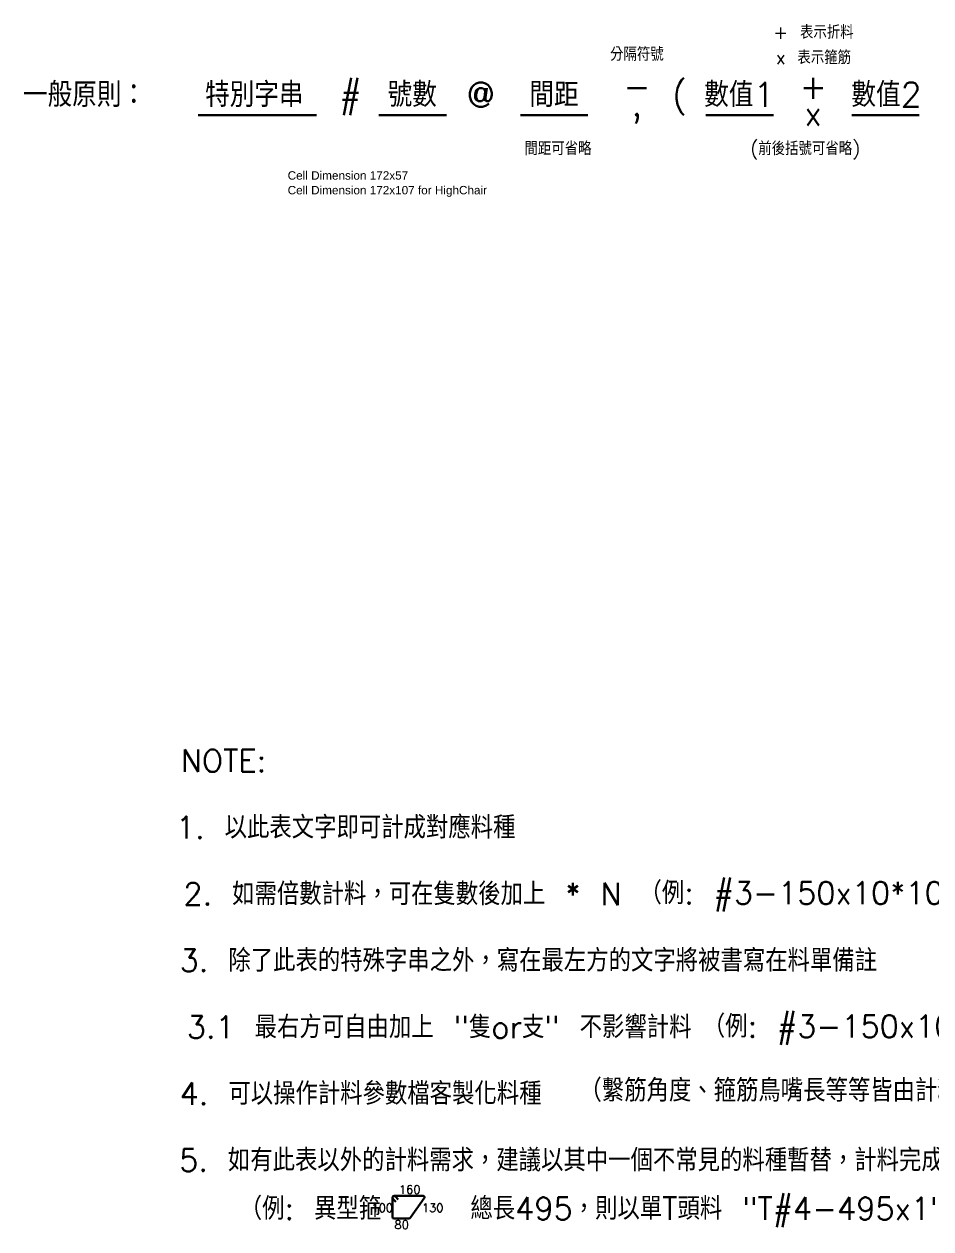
# Model space of a CAD drawing. Header units: centimetres. Extents: x 5610 to 10484, y -3338 to -105.
# Drawn here: x 5610 to 8043, y -3338 to -105 of the extents above; entities that cross this region are included whole.
import ezdxf
from ezdxf.enums import TextEntityAlignment as Align

# ---------------------------------------------------------------- set-up
doc = ezdxf.new("R2010")
doc.units = ezdxf.units.CM
doc.layers.add('1', color=1, linetype='Continuous')
doc.styles.get("Standard").update_dxf_attribs({"font": 'arial.ttf'})
doc.styles.add('txt', font='txt.shx', dxfattribs={"height": 0.2, "bigfont": 'chineset.shx'})

msp = doc.modelspace()

# ---------------------------------------------------------------- linework, layer by layer
at = {"layer": '1', "color": 1, "lineweight": 30, "flags": 128}
for points in [[(6680.752, -3249.842), (6602.948, -3249.842, 0.66817864), (6599.766, -3257.524), (6607.721, -3265.479)], [(6614.085, -3259.115), (6606.13, -3251.16, 0.66817864), (6598.448, -3254.342), (6598.448, -3305.942, 0.41421356), (6602.948, -3310.442), (6642.248, -3310.442)], [(6642.248, -3310.442, 0.24521135), (6646.624, -3307.699), (6683.66, -3255.621)]]:
    msp.add_lwpolyline(points, format="xyb", dxfattribs=at)
at = {"layer": '1', "color": 1, "lineweight": 30}
msp.add_arc((6680.752, -3253.471), 3.628, 323.520863, 90, dxfattribs=at)

# ---------------------------------------------------------------- texts
for s, p in [('Cell Dimension 172x57', (6317.357, -522.708)), ('Cell Dimension 172x107 for HighChair', (6317.357, -562.144))]:
    msp.add_text(s, height=22.5).set_placement(p)
at = {"layer": '1', "color": 3, "style": 'txt'}
for s, height, p in [('+ 表示折料', 36, (7727.29, -127.072)), ('分隔符號', 36, (7253.919, -185.971)), ('x 表示箍筋', 36, (7727.29, -194.697)), ('間距可省略', 36, (7042.32, -439.017)), ('(前後括號可省略)', 36, (7705.475, -439.017)), ('（例: #3-150x10*10 ← 總數100隻）', 60, (7959.025, -2436.63)), ('（例: #3-150x10隻）', 60, (7827.036, -2794.465)), ('（繫筋角度、箍筋鳥嘴長等等皆由計料參數檔控制）', 60, (7789.853, -2966.481)), ('（例: 異型箍    總長495，則以單T頭料 "T#4-495x1" 去計，以長度數量正確為原則，最後輸出料單後改圖示即可）', 60, (7971.978, -3283.408))]:
    msp.add_text(s, height=height, dxfattribs=at).set_placement(p, align=Align.MIDDLE_CENTER)
at = {"layer": '1', "color": 7, "style": 'txt'}
for s, p in [('一般原則：', (5772.485, -294.694)), ('特別字串', (6227.86, -294.694)), ('號數', (6651.385, -294.694)), ('間距', (7031.391, -294.694)), ('(', (7368.4, -294.694)), ('數值1', (7528.757, -294.694)), ('數值2', (7923.597, -294.694))]:
    msp.add_text(s, height=66, dxfattribs=at).set_placement(p, align=Align.MIDDLE_CENTER)
at = {"layer": '1', "color": 1, "lineweight": 30, "style": 'txt'}
for s, p in [('#', (6486.032, -294.694)), ('+', (7726.853, -272.879)), ('@', (6835.607, -294.694)), ('-', (7253.919, -272.879)), (',', (7253.919, -318.689)), ('x', (7726.853, -344.867))]:
    msp.add_text(s, height=66, dxfattribs=at).set_placement(p, align=Align.MIDDLE_CENTER)
at = {"layer": '1', "color": 251, "style": 'txt'}
for s, p in [('_______', (6236.062, -309.964)), ('____', (6652.716, -309.964)), ('____', (7032.285, -309.964)), ('____', (7529.652, -309.964)), ('____', (7920.914, -309.964))]:
    msp.add_text(s, height=66, dxfattribs=at).set_placement(p, align=Align.MIDDLE_CENTER)
at = {"layer": '1', "color": 2, "style": 'txt'}
for s, p in [('NOTE:', (6145.384, -2082.121)), ('1. 以此表文字即可計成對應料種', (6472.884, -2260.715)), ('2. 如需倍數計料，可在隻數後加上 * N', (6625.384, -2439.31)), ('3. 除了此表的特殊字串之外，寫在最左方的文字將被書寫在料單備註', (6962.884, -2617.904)), ('3.1 最右方可自由加上 "隻or支" 不影響計料', (6723.61, -2796.499)), ('4. 可以操作計料參數檔客製化料種', (6512.884, -2975.093)), ('5. 如有此表以外的計料需求，建議以其中一個不常見的料種暫替，計料完成後修改料單圖示', (7261.634, -3153.688))]:
    msp.add_text(s, height=60, dxfattribs=at).set_placement(p, align=Align.MIDDLE_CENTER)
at = {"layer": '1', "color": 2, "lineweight": 30, "style": 'txt'}
for s, p in [('160', (6615.683, -3232.553)), ('100', (6542.03, -3281.59)), ('130', (6677.195, -3281.59)), ('80', (6603.938, -3326.916))]:
    msp.add_text(s, height=22.5, dxfattribs=at).set_placement(p, align=Align.MIDDLE_LEFT)

doc.saveas('drawing.dxf')
